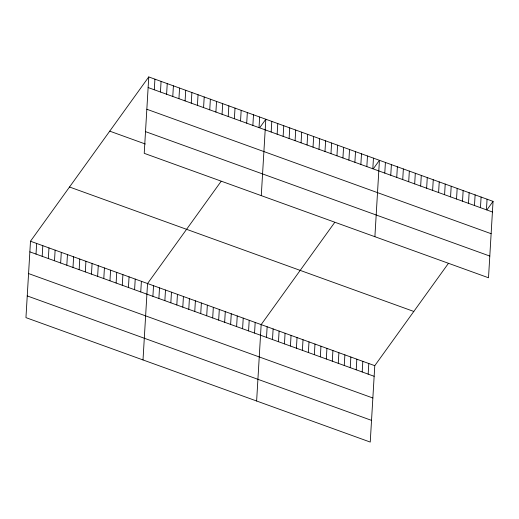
<?xml version="1.0" encoding="UTF-8"?>
<svg xmlns="http://www.w3.org/2000/svg" width="519" height="519" viewBox="0 0 519 519"><rect width="100%" height="100%" fill="white"/><g stroke="black" fill="none" stroke-linecap="round" stroke-linejoin="round"><path stroke-width="0.78" d="M148.758 76.929L144.224 153.332L488.509 277.769L493.05 201.366L148.758 76.929L30.491 241.231L25.95 317.634L370.242 442.071L374.776 365.668L448.273 263.568M36.019 254.083L36.648 243.456M42.182 256.308L42.811 245.682M48.338 258.54L48.974 247.913M54.501 260.765L55.131 250.139M60.665 262.99L61.294 252.364M66.821 265.215L67.457 254.589M72.984 267.447L73.614 256.821M79.148 269.672L79.777 259.046M85.304 271.898L85.94 261.271M91.467 274.123L92.097 263.496M97.63 276.355L98.26 265.728M103.787 278.58L104.423 267.953M109.95 280.805L110.579 270.178M116.113 283.03L116.743 272.404M122.27 285.262L122.906 274.635M128.433 287.487L129.062 276.861M134.596 289.712L135.225 279.086M140.753 291.938L141.389 281.311M154.292 89.781L154.922 79.154M143.01 359.946L147.545 283.543L221.042 181.436M160.449 92.006L161.085 81.379M152.897 296.33L153.527 285.703M166.612 94.231L167.241 83.604M158.879 298.49L159.508 287.863M172.775 96.463L173.404 85.836M164.854 300.65L165.49 290.024M178.932 98.688L179.568 88.061M170.835 302.811L171.465 292.184M185.095 100.913L185.724 90.287M176.817 304.971L177.446 294.344M191.258 103.138L191.887 92.512M182.798 307.131L183.428 296.505M197.415 105.363L198.05 94.743M188.773 309.298L189.409 298.672M203.578 107.595L204.207 96.969M194.755 311.458L195.384 300.832M209.741 109.82L210.37 99.194M200.736 313.619L201.366 302.992M215.898 112.046L216.533 101.419M206.711 315.779L207.347 305.153M222.061 114.271L222.69 103.644M212.693 317.939L213.328 307.313M228.224 116.503L228.853 105.876M218.674 320.1L219.303 309.473M234.38 118.728L235.016 108.101M224.656 322.267L225.285 311.64M240.544 120.953L241.173 110.326M230.631 324.427L231.266 313.8M246.707 123.178L247.336 112.552M236.612 326.587L237.241 315.961M252.863 125.41L253.499 114.783M242.594 328.748L243.223 318.121M259.026 127.635L259.656 117.009M248.575 330.908L249.204 320.281M261.278 195.637L265.819 119.234L259.811 127.577M254.55 333.068L255.186 322.442M271.165 132.021L271.8 121.394M256.626 401.012L261.161 324.602L334.658 222.502M277.146 134.187L277.775 123.561M266.513 337.395L267.142 326.769M283.127 136.348L283.757 125.721M272.494 339.556L273.124 328.929M289.109 138.508L289.738 127.882M278.469 341.716L279.105 331.09M295.084 140.668L295.72 130.042M284.451 343.876L285.08 333.25M301.065 142.829L301.695 132.202M290.432 346.037L291.062 335.41M307.047 144.989L307.676 134.363M296.414 348.197L297.043 337.571M313.028 147.149L313.658 136.523M302.389 350.364L303.025 339.737M319.003 149.316L319.639 138.69M308.37 352.524L309 341.898M324.985 151.477L325.614 140.85M314.352 354.685L314.981 344.058M330.966 153.637L331.596 143.01M320.327 356.845L320.963 346.218M336.948 155.797L337.577 145.171M326.308 359.005L326.944 348.379M342.923 157.958L343.559 147.331M332.29 361.166L332.919 350.539M348.904 160.118L349.534 149.491M338.271 363.326L338.901 352.699M354.886 162.278L355.515 151.658M344.246 365.493L344.882 354.866M360.861 164.445L361.496 153.819M350.228 367.653L350.857 357.027M366.842 166.605L367.478 155.979M356.209 369.813L356.838 359.187M372.824 168.766L373.453 158.139M362.191 371.974L362.82 361.347M374.893 236.703L379.434 160.3L373.427 168.643M368.166 374.134L368.801 363.508M384.78 173.087L385.416 162.46M390.762 175.247L391.391 164.62M396.743 177.414L397.372 166.787M402.725 179.574L403.354 168.947M408.7 181.734L409.335 171.108M414.681 183.895L415.31 173.268M420.662 186.055L421.292 175.428M426.644 188.215L427.273 177.589M432.619 190.376L433.255 179.749M438.6 192.543L439.23 181.916M444.582 194.703L445.211 184.076M450.563 196.863L451.193 186.237M456.538 199.024L457.174 188.397M462.52 201.184L463.149 190.557M468.501 203.344L469.131 192.718M474.476 205.511L475.112 194.885M480.458 207.671L481.094 197.045M486.439 209.832L487.069 199.205M487.043 209.708L493.05 201.366M148.129 87.555L492.421 211.992M146.838 109.256L491.13 233.699M145.508 131.625L489.8 256.062M109.73 131.145L145.326 144.01M69.52 187.009L413.812 311.452M30.491 241.231L374.776 365.668M29.855 251.858L374.147 376.294M28.571 273.565L372.856 398.002M27.241 295.927L371.526 420.371"/></g></svg>
